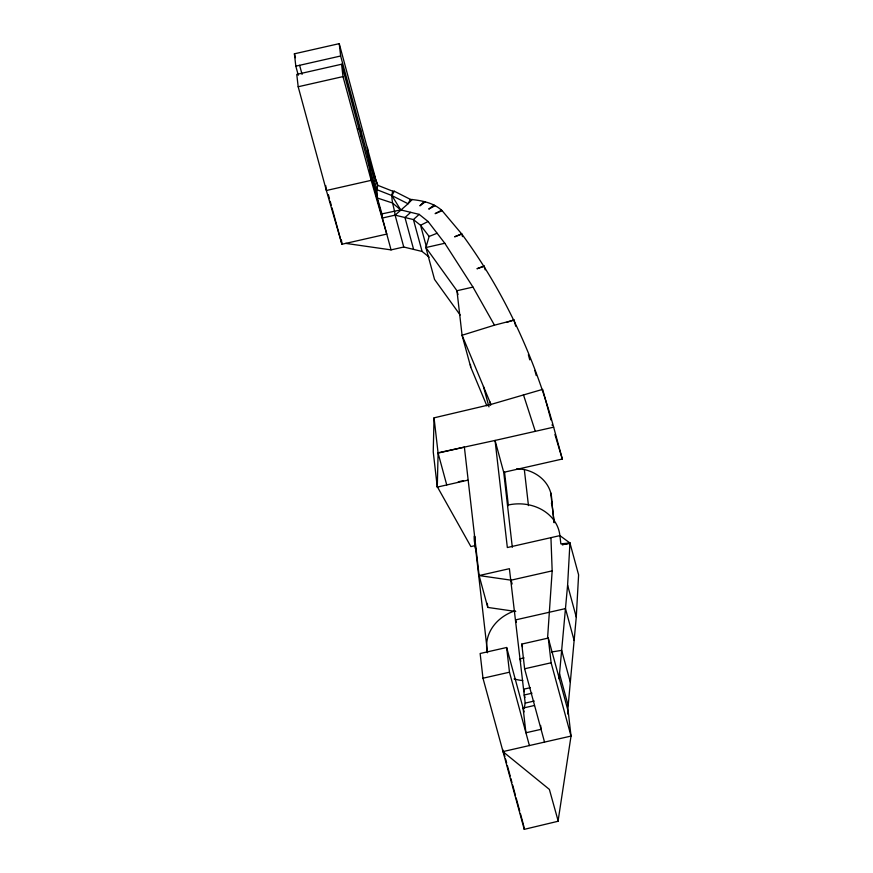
<?xml version="1.0" encoding="UTF-8"?>
<svg xmlns="http://www.w3.org/2000/svg" width="873" height="873" viewBox="0 0 873 873"><rect width="100%" height="100%" fill="white"/><g stroke="black" fill="none" stroke-linecap="round" stroke-linejoin="round"><path stroke-width="1.31" d="M437.111 233.255L429.134 236.441L425.882 247.55L456.961 290.731L462.068 335.254L490.932 404.439L434.045 417.84L433.237 451.854L437.286 487.101L467.786 480.183M437.286 487.101L438.093 453.087L434.045 417.84M552.205 425.457L552.26 424.398M559.047 678.91L567.603 585.205L569.938 542.984L559.909 535.618L507.344 547.535L495.056 440.439L553.657 427.17L562.31 459.034L503.721 472.315L512.309 547.273M567.712 710.786L576.267 617.08L578.603 574.849L569.938 542.984L560.848 543.857L559.909 535.618M547.589 637.934L552.173 570.866L550.939 537.648M567.788 714.07L568.192 711.375L548.277 638.065L521.781 644.078L524.618 668.783L544.534 742.094L571.029 736.081L568.192 711.375M524.138 711.888L506.646 647.504L480.139 653.506L482.976 678.223L524.247 829.35L558.033 821.275L571.029 736.081L551.114 662.782L548.277 638.065M524.215 708.461L525.186 703.103L509.396 568.694L479.113 575.558L487.778 607.422L515.747 611.471M553.657 427.17C534.745 358.137 504.43 291.724 461.806 234.062L442.153 210.72C433.674 202.711 421.604 200.474 410.441 199.404L394.29 191.22L392.752 191.22C390.133 199.306 394.356 207.163 395.098 215.14L403.752 247.015L422.085 251.457L429.221 257.164M394.29 191.22L391.901 195.574L400.696 209.902L419.171 214.376L428.076 221.502L444.804 243.261L472.98 287.097L494.467 325.171L514.088 320.107M410.441 199.404L408.051 203.758L395.098 215.14L382.396 218.021L381.927 213.896L370.479 174.163L391.06 249.885L403.752 247.015M412.242 199.437L408.051 203.758L391.901 195.574L376.874 189.67L340.645 56.003L339.226 43.65L294.397 53.81L295.816 66.162L298.282 75.242M424.06 201.521L419.869 205.842L425.227 201.827M410.714 212.335L404.963 217.53L413.616 249.405M419.171 214.376L413.42 219.581L395.098 215.14M434.11 205.057L428.752 209.073L435.223 205.635M441.596 210.207L435.125 213.645L442.153 210.72M428.076 221.502L420.557 225.289L413.42 219.581L422.085 251.457M461.664 233.877L454.637 236.801L461.806 234.062L462.504 236.605M484.275 266.21L476.974 268.742L484.155 265.992L485.192 269.822M506.7 322.399L513.99 319.867L515.725 326.24M494.467 325.171L462.068 335.254L470.733 367.129L486.883 405.847M490.932 404.439L542.646 389.369L551.005 420M502.673 749.503L502.913 751.609L544.534 742.094M295.816 66.162L340.645 56.003M341.583 64.242L296.765 74.401L298.184 86.754L326.371 190.5L341.932 244.244L386.761 234.084L371.189 180.34L343.002 76.595L341.583 64.242L377.627 198.095L392.414 202.972L400.696 209.902L381.927 213.896M298.184 86.754L343.002 76.595M357.744 129.269L360.385 128.669L361.335 136.908M444.804 243.261L425.882 247.55L434.536 279.425L460.18 315.044M472.98 287.097L456.961 290.731L458.009 294.55M438.06 452.814L495.056 440.439L503.721 472.315M458.292 481.798L463.552 480.597M569.938 542.984L562.201 544.73L569.916 543.388M446.747 484.952L438.093 453.087L464.381 447.129L479.113 575.558L511.087 580.174L552.173 570.866M524.073 657.904L520.101 658.809L520.799 661.352M482.976 678.223L509.472 672.21L506.646 647.504M524.618 668.783L551.114 662.782M530.206 687.706L523.593 689.201L524.28 691.754M532.006 693.217L524.247 694.973L524.946 697.527M525.186 703.103L534.232 701.052M534.451 705.482L523.091 708.058L525.928 732.774L529.409 745.607M551.605 651.989L561.655 650.352L570.32 682.217M516.827 468.692L524.324 469.532A38.903 32.923 -6.5 0 1 551.485 503.852M345.73 243.381L391.06 249.885M392.752 191.22L377.725 185.305L368.832 159.748L377.725 185.305L376.874 189.67L377.42 196.032L370.479 174.163M502.913 751.609L549.368 789.399L558.109 820.773M429.134 236.441L420.557 225.289L426.45 246.961M437.22 486.567L470.885 546.585L475.239 545.57A42.788 36.219 -6.5 0 1 474.192 536.175M523.44 394.727L535.302 431.327M554.933 434.492L562.31 459.034M534.854 370.458L536.24 375.565M567.603 585.205L576.267 617.08M574.128 640.466L565.475 608.59L515.637 619.885L516.336 622.427M489.644 401.373L490.691 405.192M483.435 386.466L488.967 406.862M559.528 673.738L568.181 705.613M511.087 580.174L512.124 584.004M521.781 644.078L522.48 646.653M339.226 43.65L375.27 177.503M509.472 672.21L525.928 732.774L541.074 729.337L540.627 725.441M503.83 752.591L504.889 756.487M505.598 759.084L506.656 762.98M507.355 765.577L510.181 775.955M510.88 778.552L511.938 782.437M512.647 785.034L515.463 795.423M516.172 798.009L519.697 810.995M520.406 813.581L523.222 823.97M299.614 65.3L302.08 74.391M294.397 53.81L295.467 57.716M328.401 194.755L329.47 198.662M330.18 201.27L331.249 205.177M331.969 207.785L341.932 244.244L341.463 240.119M528.372 354.733L529.758 359.84M523.582 825.269L524.247 829.35M325.716 185.578L326.371 190.5L371.189 180.34L367.413 147.395M557.782 819.169L558.033 821.275M550.743 492.852L554.115 522.229M551.703 501.386L554.148 522.763M524.324 469.532L528.46 505.598M504.539 472.217L508.381 505.642M470.416 364.423L470.733 367.129M487.309 603.374L487.778 607.422M474.65 540.191L487.516 652.611M522.785 680.58A42.788 36.219 -6.5 0 1 514.099 678.91M487.341 652.633A42.788 36.219 -6.5 0 1 515.015 610.784M475.698 549.586A42.788 36.219 -6.5 0 1 475.01 536.644M507.813 505.096A42.788 36.219 -6.5 0 1 559.931 536.055"/></g></svg>
